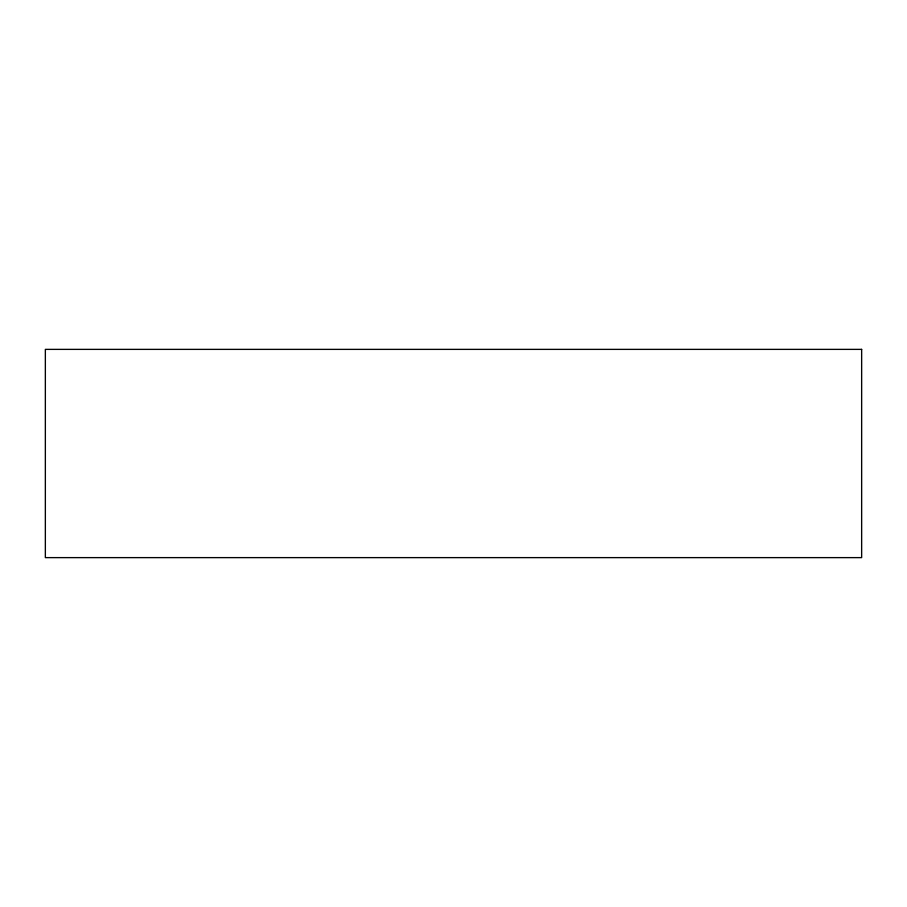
<?xml version="1.0" encoding="UTF-8"?>
<svg xmlns="http://www.w3.org/2000/svg" width="907" height="907" viewBox="0 0 907 907"><rect width="100%" height="100%" fill="white"/><g stroke="black" fill="none" stroke-linecap="round" stroke-linejoin="round"><path stroke-width="1.36" d="M861.65 349.376L45.35 349.376L45.35 557.624L861.65 557.624L861.65 349.376"/></g></svg>
